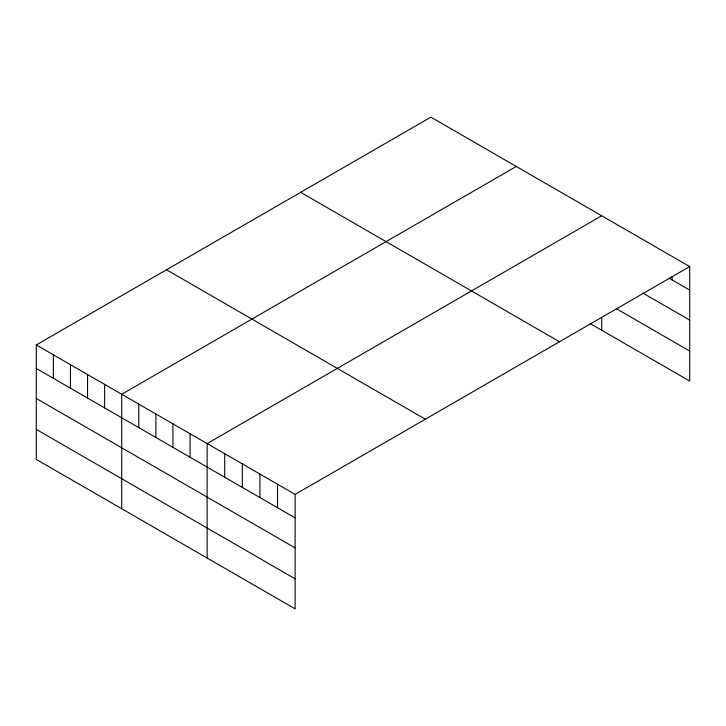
<?xml version="1.0" encoding="UTF-8"?>
<svg xmlns="http://www.w3.org/2000/svg" width="726" height="726" viewBox="0 0 726 726"><rect width="100%" height="100%" fill="white"/><g stroke="black" fill="none" stroke-linecap="round" stroke-linejoin="round"><path stroke-width="1.09" d="M36.3 344.95L295.128 494.388L295.128 608.851L36.3 459.422L36.3 344.95L430.872 117.149L689.7 266.578L689.7 381.05L590.311 323.669M516.286 166.463L121.714 394.263L121.714 508.735M601.7 215.776L207.128 443.577L207.128 558.049M295.128 494.388L689.7 266.578M669.163 278.24L689.7 290.091M642.764 293.014L689.7 320.112M616.365 308.695L689.7 351.03M300.664 192.326L559.492 341.755M166.508 269.773L425.336 419.211M36.3 368.463L295.128 517.892M36.3 398.474L295.128 547.912M36.3 429.402L295.128 578.84M672.104 276.57L672.104 279.927M601.7 317.38L601.7 330.239M277.532 484.224L277.532 507.737M259.926 474.06L259.926 497.573M242.33 463.896L242.33 487.409M224.724 453.741L224.724 477.245M190.049 433.712L190.049 457.226M172.96 423.848L172.96 447.361M155.881 413.992L155.881 437.497M138.793 404.128L138.793 427.641M104.635 384.399L104.635 407.912M87.547 374.534L87.547 398.048M70.467 364.679L70.467 388.183M53.379 354.814L53.379 378.328"/></g></svg>
